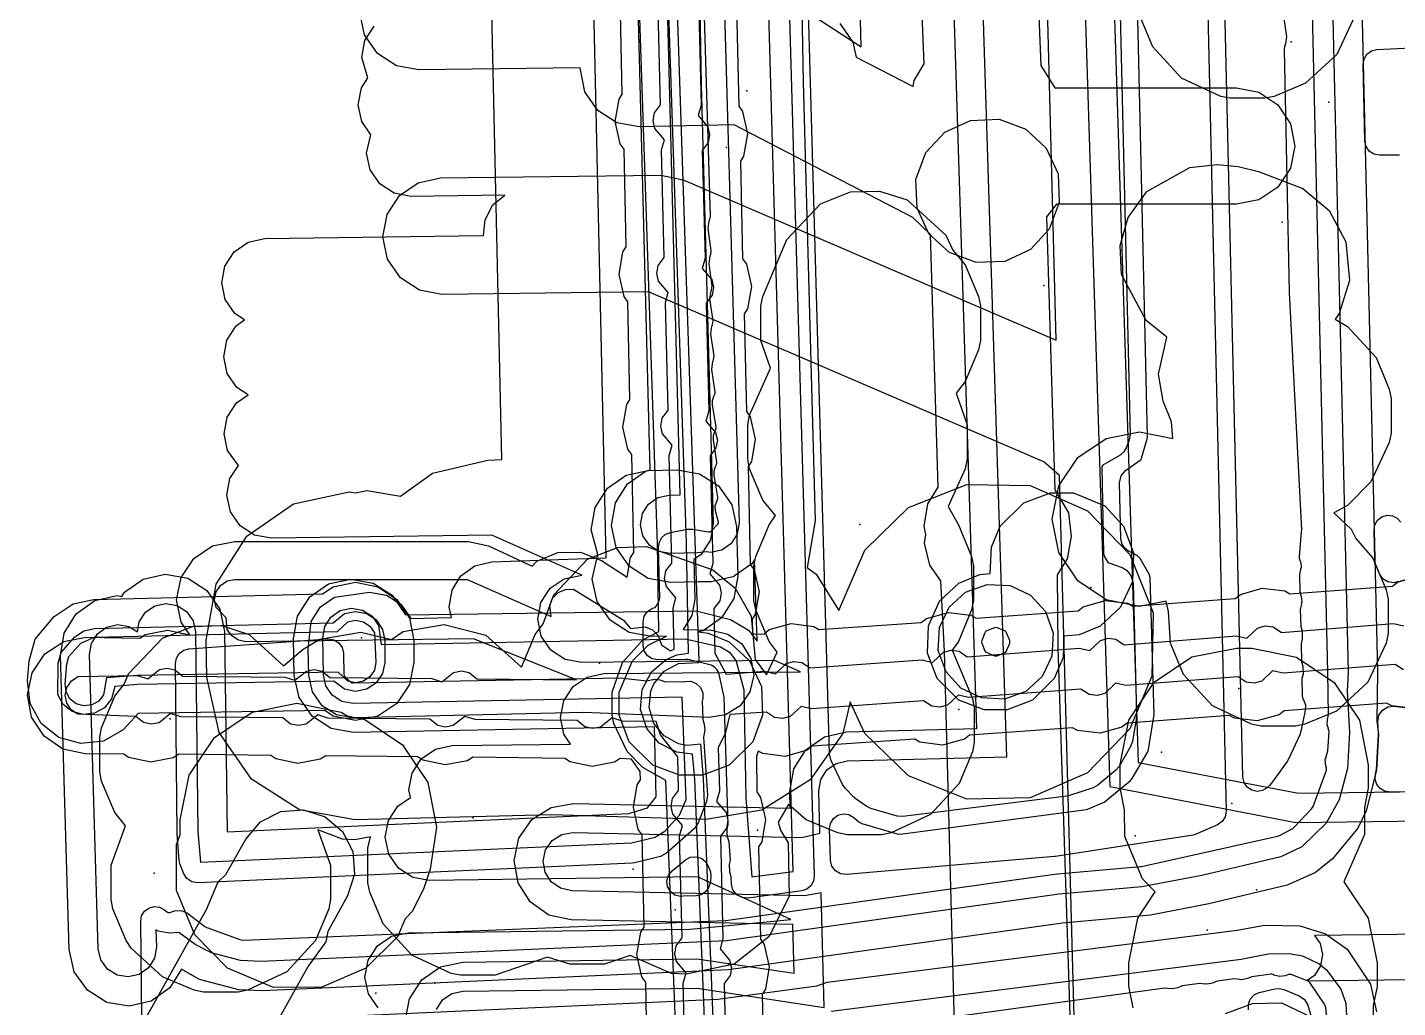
# Model space of a CAD drawing. Header units: metres. Extents: x 17722 to 17999, y 13535 to 15917.
# Drawn here: x 17757.93 to 17804.98, y 14642.49 to 14676.14 of the extents above; entities that cross this region are included whole.
import ezdxf

# ---------------------------------------------------------------- set-up
doc = ezdxf.new("R2010")
doc.units = ezdxf.units.M
for name, color, linetype in [('AI_GREENING_ALLOWED_ZONE', 4, 'Continuous'), ('AI_GREENING_EXCLUSIONS', 1, 'Continuous'), ('AI_GREENING_LAWN', 82, 'Continuous'), ('AI_GREENING_REJECTED', 6, 'Continuous')]:
    doc.layers.add(name, color=color, linetype=linetype)

msp = doc.modelspace()

# ---------------------------------------------------------------- linework, layer by layer
at = {"layer": 'AI_GREENING_ALLOWED_ZONE'}
for points in [[(17805.041, 14671.753), (17804.352, 14671.753), (17804.352, 14671.753), (17804.164, 14671.79), (17804.003, 14671.895), (17803.894, 14672.054), (17803.853, 14672.241), (17803.791, 14674.869), (17803.823, 14675.058), (17803.924, 14675.221), (17804.08, 14675.334), (17804.266, 14675.38), (17809.653, 14675.649)], [(17805.724, 14657.313), (17804.973, 14657.101), (17804.971, 14657.107), (17804.847, 14657.073), (17804.645, 14657.103), (17804.472, 14657.211), (17804.356, 14657.379), (17804.229, 14657.683), (17804.191, 14657.864), (17804.167, 14658.882), (17804.167, 14658.882), (17804.197, 14659.065), (17804.291, 14659.225), (17804.438, 14659.339), (17804.616, 14659.392), (17804.8, 14659.376), (17804.967, 14659.294), (17805.092, 14659.157)], [(17808.717, 14649.925), (17804.707, 14649.887), (17804.528, 14649.918), (17804.373, 14650.012), (17804.26, 14650.154), (17804.206, 14650.328), (17804.218, 14650.509), (17804.246, 14650.619), (17804.253, 14650.666), (17804.321, 14651.862), (17804.322, 14651.889), (17804.299, 14652.315), (17804.299, 14652.315), (17804.335, 14652.528), (17804.457, 14652.706), (17804.643, 14652.816), (17804.857, 14652.837), (17805.501, 14652.761)]]:
    msp.add_lwpolyline(points, dxfattribs=at)
at = {"layer": 'AI_GREENING_EXCLUSIONS'}
for points in [[(17771.976, 14642.423), (17772.188, 14642.751), (17772.51, 14642.972), (17772.891, 14643.053), (17780.932, 14643.159), (17785.283, 14642.497), (17785.19, 14646.435), (17784.61, 14646.331), (17776.62, 14646.499), (17776.239, 14646.584), (17775.919, 14646.807), (17775.709, 14647.136), (17775.641, 14647.52), (17775.726, 14647.901), (17775.949, 14648.221), (17776.278, 14648.431), (17776.662, 14648.499), (17784.526, 14648.333), (17785.142, 14648.479), (17785.108, 14649.937), (17785.175, 14650.32), (17785.384, 14650.651), (17785.703, 14650.875), (17786.083, 14650.96), (17791.56, 14651.095), (17788.783, 14738.845)], [(17770.905, 14642.026), (17771.047, 14642.794), (17771.472, 14643.448), (17772.115, 14643.89), (17772.878, 14644.053), (17780.919, 14644.159), (17784.255, 14643.669), (17784.216, 14645.339), (17776.599, 14645.5), (17775.837, 14645.668), (17775.197, 14646.115), (17774.778, 14646.773), (17774.642, 14647.541), (17774.81, 14648.303), (17775.257, 14648.943), (17775.915, 14649.363), (17776.683, 14649.499), (17784.122, 14649.342), (17784.108, 14649.913), (17784.242, 14650.682), (17784.66, 14651.341), (17785.299, 14651.79), (17786.058, 14651.96), (17790.529, 14652.07), (17787.792, 14738.546)], [(17802.511, 14729.307), (17804.281, 14654.032), (17804.26, 14652.318), (17804.322, 14651.875), (17804.251, 14650.642), (17803.898, 14649.242), (17803.611, 14648.648), (17802.744, 14647.594), (17802.156, 14647.125), (17801.184, 14646.693), (17798.494, 14646.049), (17796.489, 14645.663), (17793.472, 14645.392), (17782.001, 14643.785), (17766.002, 14643.07), (17765.197, 14643.104), (17763.847, 14643.458), (17763.225, 14643.813), (17762.821, 14643.168), (17762.186, 14642.715), (17761.425, 14642.54), (17760.655, 14642.669), (17759.994, 14643.083), (17759.541, 14643.719), (17759.366, 14644.479), (17759.064, 14654.578), (17759.193, 14655.348), (17759.607, 14656.01), (17760.243, 14656.462), (17761.003, 14656.637), (17761.172, 14656.609), (17761.265, 14656.755), (17761.265, 14656.755), (17761.906, 14657.2), (17762.668, 14657.367), (17763.436, 14657.229), (17764.093, 14656.807), (17764.539, 14656.167), (17764.705, 14655.404), (17764.791, 14648.521), (17778.581, 14649.148), (17779.22, 14649.351), (17779.524, 14649.723), (17779.46, 14652.128), (17769.133, 14651.934), (17768.365, 14652.072), (17767.708, 14652.493), (17767.262, 14653.134), (17767.096, 14653.896), (17767.072, 14655.166), (17767.209, 14655.934), (17767.631, 14656.591), (17768.271, 14657.037), (17769.033, 14657.203), (17769.802, 14657.066), (17770.458, 14656.644), (17770.912, 14655.969), (17780.889, 14656.117), (17782.078, 14655.815), (17782.696, 14655.443), (17782.983, 14655.066), (17782.899, 14657.862), (17782.895, 14657.859), (17782.808, 14657.723), (17782.213, 14657.309), (17782.181, 14657.283), (17782.173, 14657.281), (17782.167, 14657.277), (17781.793, 14657.195), (17781.42, 14657.111), (17781.412, 14657.112), (17781.405, 14657.11), (17780.962, 14657.102), (17780.019, 14657.084), (17779.251, 14657.222), (17778.594, 14657.643), (17778.149, 14658.284), (17777.982, 14659.046), (17778.12, 14659.814), (17778.541, 14660.471), (17779.181, 14660.917), (17779.319, 14660.947), (17778.713, 14684.364)], [(17801.519, 14729.184), (17803.281, 14654.009), (17803.239, 14653.353), (17803.324, 14651.933), (17803.253, 14650.7), (17802.973, 14649.62), (17802.524, 14648.824), (17801.691, 14648.01), (17800.966, 14647.669), (17798.255, 14647.02), (17796.2, 14646.632), (17793.362, 14646.386), (17781.939, 14644.783), (17765.957, 14644.069), (17765.252, 14644.103), (17764.252, 14644.37), (17763.687, 14644.658), (17763.129, 14645.073), (17762.803, 14645.04), (17762.423, 14645.111), (17762.347, 14645.161), (17762.365, 14644.569), (17762.3, 14644.184), (17762.093, 14643.854), (17761.775, 14643.627), (17761.395, 14643.54), (17761.01, 14643.604), (17760.68, 14643.811), (17760.453, 14644.129), (17760.366, 14644.509), (17760.064, 14654.608), (17760.128, 14654.993), (17760.335, 14655.324), (17760.653, 14655.55), (17761.033, 14655.638), (17761.418, 14655.573), (17761.713, 14655.389), (17761.775, 14655.732), (17761.985, 14656.061), (17761.985, 14656.061), (17762.306, 14656.283), (17762.687, 14656.367), (17763.071, 14656.298), (17763.399, 14656.087), (17763.622, 14655.767), (17763.705, 14655.386), (17763.783, 14648.539), (17763.878, 14647.478), (17778.676, 14648.151), (17779.487, 14648.346), (17779.814, 14648.541), (17780.327, 14649.094), (17780.552, 14649.632), (17780.417, 14653.147), (17769.114, 14652.934), (17768.73, 14653.003), (17768.402, 14653.214), (17768.179, 14653.534), (17768.095, 14653.915), (17768.071, 14655.185), (17768.14, 14655.569), (17768.351, 14655.897), (17768.671, 14656.12), (17769.052, 14656.203), (17769.436, 14656.135), (17769.765, 14655.924), (17769.988, 14655.604), (17770.076, 14654.953), (17780.514, 14655.149), (17781.725, 14654.88), (17782.034, 14654.693), (17782.27, 14654.383), (17782.525, 14653.401), (17782.597, 14649.694), (17782.805, 14646.974), (17784.22, 14647.166), (17783.197, 14683.493)], [(17780.706, 14694.448), (17781.071, 14674.174), (17781.481, 14659.12), (17781.381, 14658.544), (17781.068, 14658.049), (17780.811, 14657.869), (17780.844, 14656.516), (17780.749, 14655.954), (17780.451, 14655.472), (17781.416, 14655.443), (17781.986, 14655.312), (17782.463, 14654.973), (17782.774, 14654.477), (17782.871, 14653.9), (17782.74, 14653.33), (17782.401, 14652.853), (17781.905, 14652.542), (17781.328, 14652.445), (17777.02, 14652.621), (17769.124, 14652.434), (17768.548, 14652.538), (17768.055, 14652.854), (17767.721, 14653.334), (17767.596, 14653.906), (17767.578, 14654.809), (17767.675, 14655.751), (17767.991, 14656.244), (17768.471, 14656.578), (17769.681, 14656.749), (17770.258, 14656.651), (17770.258, 14656.651), (17770.754, 14656.34), (17771.096, 14655.848), (17772.499, 14655.888), (17772.416, 14656.238), (17772.511, 14656.816), (17772.819, 14657.314), (17773.294, 14657.656), (17773.863, 14657.79), (17777.809, 14657.927), (17776.391, 14720.806)], [(17784.205, 14694.518), (17784.57, 14674.258), (17784.98, 14659.205), (17784.7, 14657.595), (17785.01, 14657.374), (17785.794, 14656.123), (17786.679, 14658.2), (17788.188, 14659.657), (17790.189, 14660.452), (17792.362, 14660.413), (17794.327, 14659.55), (17795.784, 14658.041), (17796.579, 14656.04), (17796.54, 14653.867), (17795.784, 14652.061), (17794.327, 14650.552), (17792.362, 14649.689), (17790.189, 14649.65), (17788.188, 14650.445), (17786.679, 14651.902), (17786.184, 14652.988), (17785.933, 14651.896), (17784.802, 14650.306), (17783.149, 14649.27), (17781.225, 14648.946), (17775.925, 14649.112), (17769.19, 14648.935), (17767.27, 14649.279), (17765.627, 14650.332), (17764.513, 14651.934), (17764.096, 14653.839), (17764.072, 14655.109), (17764.417, 14657.029), (17765.47, 14658.672), (17767.071, 14659.786), (17768.977, 14660.203), (17768.977, 14660.203), (17769.206, 14660.162), (17769.582, 14660.248), (17770.745, 14660.051), (17771.842, 14660.841), (17773.741, 14661.288), (17774.226, 14661.305), (17772.974, 14717.207)], [(17810.624, 14695.228), (17803.505, 14695.134), (17803.533, 14692.75), (17803.461, 14692.367), (17803.248, 14692.04), (17802.927, 14691.819), (17802.545, 14691.738), (17802.161, 14691.81), (17801.834, 14692.023), (17801.614, 14692.345), (17801.533, 14692.726), (17801.494, 14696.007), (17793.245, 14708.366), (17795.094, 14650.075), (17801.487, 14648.847), (17809.376, 14648.951)], [(17810.637, 14694.228), (17804.516, 14694.147), (17804.533, 14692.762), (17804.39, 14691.995), (17803.964, 14691.341), (17803.32, 14690.9), (17802.557, 14690.738), (17801.79, 14690.882), (17801.136, 14691.307), (17800.694, 14691.951), (17800.533, 14692.715), (17800.498, 14695.698), (17794.355, 14704.901), (17796.068, 14650.906), (17801.576, 14649.848), (17809.363, 14649.951)], [(17780.988, 14621.919), (17779.85, 14650.291), (17779.067, 14650.737), (17778.526, 14651.278), (17778.063, 14652.238), (17778.005, 14652.53), (17778.005, 14653.322), (17778.366, 14654.336), (17779.067, 14655.115), (17779.612, 14655.404), (17779.565, 14658.415), (17778.207, 14698.951)], [(17781.987, 14621.959), (17780.849, 14650.331), (17780.765, 14651.196), (17780.225, 14651.255), (17779.626, 14651.567), (17779.195, 14652.075), (17778.985, 14652.728), (17779.044, 14653.416), (17779.356, 14654.015), (17779.864, 14654.446), (17780.225, 14654.597), (17780.636, 14654.656), (17780.565, 14658.447), (17779.207, 14698.986)], [(17782.287, 14621.971), (17781.149, 14650.343), (17781.051, 14651.53), (17780.576, 14651.49), (17780.285, 14651.549), (17779.793, 14651.815), (17779.444, 14652.243), (17779.279, 14652.787), (17779.338, 14653.356), (17779.444, 14653.609), (17779.793, 14654.037), (17780.285, 14654.303), (17780.983, 14654.336), (17780.994, 14654.402), (17779.507, 14698.997)], [(17785.828, 14676.279), (17786.274, 14675.639), (17786.386, 14675.127), (17788.342, 14674.111), (17788.374, 14674.317), (17788.721, 14674.89), (17787.879, 14695.656)], [(17791.993, 14692.919), (17792.726, 14674.839), (17793.203, 14674.071), (17799.45, 14674.071), (17800.215, 14673.919), (17800.864, 14673.485), (17801.297, 14672.837), (17801.45, 14672.071), (17801.297, 14671.306), (17800.864, 14670.657), (17800.215, 14670.223), (17799.45, 14670.071), (17793.263, 14670.071), (17792.926, 14669.642), (17793.203, 14660.261), (17793.674, 14659.482), (17793.766, 14658.669), (17793.637, 14657.902), (17793.289, 14657.345), (17793.314, 14654.844), (17793.912, 14636.271)], [(17781.83, 14677.851), (17782.367, 14659.136), (17782.366, 14659.133), (17782.367, 14659.129), (17782.333, 14658.941), (17782.301, 14658.752), (17782.299, 14658.749), (17782.298, 14658.745), (17782.195, 14658.584), (17782.093, 14658.422), (17782.089, 14658.42), (17782.087, 14658.416), (17781.93, 14658.307), (17781.774, 14658.197), (17781.77, 14658.196), (17781.767, 14658.194), (17781.754, 14658.192), (17781.393, 14658.11), (17781.246, 14658.136), (17780.943, 14658.102), (17780, 14658.084), (17779.616, 14658.153), (17779.288, 14658.363), (17779.065, 14658.684), (17778.982, 14659.065), (17779.051, 14659.449), (17779.261, 14659.777), (17779.581, 14660), (17779.963, 14660.084), (17780.341, 14660.091), (17779.713, 14684.388)], [(17793.966, 14638.775), (17793.373, 14660.753), (17792.835, 14661.229), (17779.255, 14667.068), (17772.164, 14666.975), (17771.396, 14667.117), (17770.742, 14667.542), (17770.3, 14668.185), (17770.137, 14668.948), (17770.28, 14669.715), (17770.705, 14670.37), (17771.348, 14670.812), (17772.111, 14670.974), (17779.681, 14671.074), (17780.444, 14670.911), (17793.251, 14665.404), (17792.782, 14683.426)], [(17779.654, 14679.97), (17786.559, 14675.471), (17786.522, 14676.863)], [(17779.227, 14640.189), (17779.162, 14643.362), (17779.032, 14643.546), (17778.861, 14644.307), (17778.995, 14645.076), (17779.103, 14645.248), (17779.038, 14648.421), (17778.908, 14648.605), (17778.738, 14649.366), (17778.871, 14650.135), (17778.98, 14650.306), (17778.973, 14650.592), (17778.674, 14651.024), (17778.28, 14651.04), (17778.091, 14650.917), (17777.324, 14650.772), (17776.561, 14650.932), (17776.393, 14651.046), (17773.229, 14651.089), (17773.04, 14650.966), (17772.273, 14650.821), (17771.51, 14650.98), (17771.342, 14651.095), (17768.178, 14651.138), (17767.989, 14651.014), (17767.222, 14650.87), (17766.459, 14651.029), (17766.291, 14651.144), (17763.127, 14651.187), (17762.938, 14651.063), (17762.171, 14650.918), (17761.408, 14651.078), (17761.24, 14651.192), (17759.913, 14651.205), (17759.15, 14651.365), (17758.505, 14651.805), (17758.078, 14652.458), (17757.933, 14653.224), (17758.092, 14653.988), (17758.532, 14654.633), (17759.185, 14655.06), (17759.952, 14655.205), (17761.79, 14655.175), (17761.978, 14655.298), (17762.745, 14655.443), (17763.505, 14655.284), (17763.21, 14655.727), (17763.057, 14656.492), (17763.21, 14657.258), (17763.643, 14657.906), (17764.292, 14658.34), (17765.057, 14658.492), (17773.081, 14658.491), (17773.766, 14658.34), (17775.263, 14657.65), (17775.423, 14657.813), (17776.141, 14658.119), (17776.921, 14658.128), (17777.645, 14657.837), (17778.525, 14657.263), (17778.644, 14657.947), (17778.752, 14658.118), (17778.68, 14661.476), (17778.55, 14661.66), (17778.379, 14662.422), (17778.512, 14663.191), (17778.62, 14663.362), (17778.548, 14666.72), (17778.418, 14666.904), (17778.247, 14667.665), (17778.38, 14668.434), (17778.488, 14668.606), (17778.416, 14671.963), (17778.286, 14672.148), (17778.115, 14672.909), (17778.247, 14673.678), (17778.356, 14673.849), (17778.284, 14677.207)], [(17780.536, 14639.822), (17780.451, 14643.331), (17780.551, 14643.685), (17780.221, 14644.073), (17780.161, 14644.339), (17780.208, 14644.608), (17780.413, 14644.88), (17780.327, 14648.39), (17780.427, 14648.743), (17780.097, 14649.131), (17780.037, 14649.398), (17780.084, 14649.667), (17780.289, 14649.939), (17780.261, 14651.098), (17779.664, 14651.856), (17779.517, 14652.316), (17778.354, 14652.327), (17778.004, 14652.439), (17777.605, 14652.123), (17777.337, 14652.072), (17777.07, 14652.128), (17776.804, 14652.342), (17773.303, 14652.376), (17772.953, 14652.488), (17772.554, 14652.171), (17772.286, 14652.121), (17772.019, 14652.177), (17771.753, 14652.391), (17768.252, 14652.425), (17767.902, 14652.537), (17767.503, 14652.22), (17767.235, 14652.17), (17766.968, 14652.225), (17766.702, 14652.44), (17763.201, 14652.473), (17762.851, 14652.586), (17762.452, 14652.269), (17762.184, 14652.218), (17761.917, 14652.274), (17761.651, 14652.488), (17759.659, 14652.561), (17759.433, 14652.715), (17759.283, 14652.943), (17759.233, 14653.212), (17759.289, 14653.479), (17759.443, 14653.705), (17759.671, 14653.854), (17761.715, 14653.888), (17762.065, 14653.776), (17762.464, 14654.092), (17762.733, 14654.143), (17763, 14654.087), (17763.265, 14653.873), (17766.766, 14653.839), (17767.116, 14653.727), (17767.515, 14654.044), (17767.784, 14654.094), (17768.051, 14654.038), (17768.316, 14653.824), (17771.817, 14653.79), (17772.167, 14653.678), (17772.566, 14653.995), (17772.835, 14654.046), (17773.102, 14653.99), (17773.367, 14653.775), (17776.781, 14653.742), (17773.247, 14655.153), (17765.444, 14655.05), (17765.175, 14655.1), (17764.946, 14655.248), (17764.792, 14655.474), (17764.758, 14655.867), (17764.411, 14656.224), (17764.357, 14656.492), (17764.411, 14656.76), (17764.562, 14656.987), (17764.789, 14657.139), (17765.057, 14657.192), (17773.029, 14657.192), (17775.91, 14655.919), (17775.864, 14656.291), (17775.966, 14656.545), (17776.157, 14656.74), (17776.408, 14656.847), (17776.681, 14656.85), (17778.4, 14655.792), (17778.635, 14655.509), (17779.142, 14655.561), (17779.395, 14655.459), (17779.59, 14655.268), (17779.698, 14654.945), (17780.011, 14654.74), (17780.136, 14654.799), (17780.101, 14656.203), (17780.201, 14656.556), (17779.87, 14656.944), (17779.81, 14657.211), (17779.857, 14657.48), (17780.062, 14657.752), (17779.969, 14661.446), (17780.069, 14661.8), (17779.738, 14662.188), (17779.678, 14662.454), (17779.725, 14662.723), (17779.93, 14662.996), (17779.837, 14666.69), (17779.937, 14667.044), (17779.606, 14667.431), (17779.546, 14667.698), (17779.593, 14667.967), (17779.798, 14668.239), (17779.705, 14671.934), (17779.805, 14672.287), (17779.474, 14672.675), (17779.414, 14672.942), (17779.461, 14673.211), (17779.666, 14673.483), (17779.572, 14677.177)], [(17780.973, 14677.162), (17781.066, 14673.468), (17780.966, 14673.115), (17781.297, 14672.727), (17781.357, 14672.46), (17781.31, 14672.191), (17781.105, 14671.919), (17781.198, 14668.225), (17781.098, 14667.871), (17781.429, 14667.483), (17781.489, 14667.217), (17781.442, 14666.948), (17781.237, 14666.675), (17781.331, 14662.981), (17781.23, 14662.627), (17781.561, 14662.24), (17781.621, 14661.973), (17781.574, 14661.704), (17781.37, 14661.432), (17781.463, 14657.737), (17781.363, 14657.384), (17781.693, 14656.996), (17781.753, 14656.729), (17781.707, 14656.46), (17781.502, 14656.188), (17781.54, 14654.661), (17781.918, 14653.942), (17783.256, 14654.038), (17783.614, 14653.954), (17783.986, 14654.302), (17784.249, 14654.375), (17784.52, 14654.341), (17784.802, 14654.149), (17788.653, 14654.425), (17789.011, 14654.342), (17789.383, 14654.69), (17789.647, 14654.762), (17789.918, 14654.728), (17790.199, 14654.536), (17794.045, 14654.825), (17794.404, 14654.744), (17794.773, 14655.095), (17795.036, 14655.169), (17795.307, 14655.137), (17795.59, 14654.947), (17799.44, 14655.249), (17799.798, 14655.168), (17800.168, 14655.519), (17800.431, 14655.593), (17800.702, 14655.561), (17800.985, 14655.371), (17804.834, 14655.673), (17805.193, 14655.592)], [(17789.907, 14636.366), (17789.415, 14654.729), (17789.294, 14657.14), (17788.911, 14657.675), (17788.734, 14658.435), (17788.784, 14658.737), (17788.719, 14659.016), (17788.845, 14659.786), (17789.199, 14660.356), (17788.942, 14669.036), (17788.329, 14669.611), (17782.201, 14672.793), (17778.941, 14672.729), (17778.173, 14672.867), (17777.516, 14673.287), (17777.07, 14673.928), (17776.914, 14674.755), (17771.37, 14674.682), (17770.603, 14674.824), (17769.948, 14675.249), (17769.506, 14675.892), (17769.344, 14676.655)], [(17782.283, 14676.796), (17782.355, 14673.438), (17782.485, 14673.254), (17782.656, 14672.493), (17782.524, 14671.724), (17782.415, 14671.553), (17782.487, 14668.195), (17782.617, 14668.011), (17782.789, 14667.249), (17782.656, 14666.48), (17782.547, 14666.309), (17782.619, 14662.951), (17782.749, 14662.767), (17782.921, 14662.006), (17782.788, 14661.237), (17782.679, 14661.065), (17782.751, 14657.708), (17782.881, 14657.523), (17783.053, 14656.762), (17782.92, 14655.993), (17782.811, 14655.822), (17782.824, 14655.31), (17783.226, 14655.326), (17783.404, 14655.465), (17784.156, 14655.671), (17784.93, 14655.574), (17785.107, 14655.474), (17788.623, 14655.714), (17788.801, 14655.852), (17789.554, 14656.059), (17790.328, 14655.962), (17790.504, 14655.862), (17794.006, 14656.114), (17794.183, 14656.253), (17794.934, 14656.465), (17795.709, 14656.373), (17795.886, 14656.274), (17799.401, 14656.538), (17799.578, 14656.677), (17800.329, 14656.889), (17801.104, 14656.797), (17801.281, 14656.698), (17804.796, 14656.962), (17804.973, 14657.101), (17805.724, 14657.313)], [(17803.523, 14676.562), (17802.892, 14675.215), (17801.818, 14674.227), (17800.735, 14673.774), (17800.412, 14673.709), (17799.225, 14673.709), (17798.903, 14673.774), (17797.556, 14674.405), (17796.568, 14675.478), (17796.115, 14676.562)], [(17769.976, 14642.483), (17769.644, 14642.966), (17769.523, 14643.538), (17769.629, 14644.114), (17769.948, 14644.605), (17770.43, 14644.936), (17771.003, 14645.058), (17780.688, 14645.186), (17784.142, 14645.516), (17780.944, 14646.976), (17771.74, 14646.855), (17771.165, 14646.961), (17770.674, 14647.28), (17770.342, 14647.762), (17770.221, 14648.335), (17770.327, 14648.91), (17770.646, 14649.401), (17771.086, 14649.704), (17771.031, 14649.965), (17771.138, 14650.54), (17771.456, 14651.031), (17771.939, 14651.363), (17772.511, 14651.484), (17776.581, 14651.538), (17776.354, 14651.872), (17776.235, 14652.445), (17776.345, 14653.02), (17776.666, 14653.509), (17777.15, 14653.839), (17777.723, 14653.957), (17784.473, 14654.014), (17783.588, 14654.405), (17776.971, 14654.336), (17776.395, 14654.444), (17775.905, 14654.764), (17775.575, 14655.247), (17775.455, 14655.82), (17775.563, 14656.395), (17775.883, 14656.885), (17776.366, 14657.215), (17776.969, 14657.336), (17773.88, 14658.704), (17766.301, 14658.603), (17765.725, 14658.71), (17765.234, 14659.029), (17764.903, 14659.511), (17764.781, 14660.083), (17764.888, 14660.659), (17765.176, 14661.104), (17764.805, 14661.612), (17764.683, 14662.184), (17764.79, 14662.76), (17765.108, 14663.251), (17765.513, 14663.529), (17765.126, 14663.78), (17764.795, 14664.262), (17764.673, 14664.835), (17764.779, 14665.41), (17765.098, 14665.901), (17765.392, 14666.103), (17765.057, 14666.321), (17764.725, 14666.803), (17764.603, 14667.376), (17764.71, 14667.951), (17765.029, 14668.442), (17765.511, 14668.774), (17766.083, 14668.895), (17773.597, 14668.995), (17773.646, 14669.532), (17773.918, 14670.05), (17774.32, 14670.385), (17771.1, 14670.343), (17770.524, 14670.449), (17770.033, 14670.768), (17769.702, 14671.25), (17769.58, 14671.823), (17769.726, 14672.459), (17769.413, 14672.915), (17769.291, 14673.487), (17769.398, 14674.063), (17769.625, 14674.412), (17769.413, 14675.115), (17769.52, 14675.69), (17769.839, 14676.181)], [(17795.898, 14642.477), (17795.749, 14643.227), (17795.749, 14644.029), (17796.053, 14645.56), (17796.654, 14646.458), (17796.217, 14646.915), (17796.217, 14646.915), (17795.613, 14648.36), (17795.597, 14649.28), (17795.448, 14650.03), (17795.448, 14650.832), (17795.752, 14652.363), (17796.62, 14653.66), (17797.917, 14654.528), (17799.448, 14654.832), (17799.97, 14654.827), (17801.501, 14654.523), (17802.798, 14653.655), (17803.666, 14652.358), (17803.97, 14650.827), (17803.97, 14650.021), (17803.839, 14649.362), (17803.839, 14648.437), (17803.13, 14646.806), (17803.967, 14645.555), (17804.271, 14644.024), (17804.271, 14643.218), (17804.14, 14642.559), (17804.14, 14641.634)], [(17805.177, 14654.083), (17804.894, 14654.274), (17801.045, 14653.971), (17800.686, 14654.052), (17800.317, 14653.701), (17800.054, 14653.627), (17799.782, 14653.659), (17799.5, 14653.85), (17795.65, 14653.547), (17795.292, 14653.628), (17794.922, 14653.277), (17794.659, 14653.203), (17794.388, 14653.235), (17794.105, 14653.426), (17790.25, 14653.136), (17789.892, 14653.22), (17789.52, 14652.872), (17789.256, 14652.799), (17788.985, 14652.833), (17788.704, 14653.025), (17784.852, 14652.749), (17784.494, 14652.832), (17784.122, 14652.484), (17783.859, 14652.412), (17783.588, 14652.446), (17783.306, 14652.638), (17782.046, 14652.547), (17781.884, 14651.889), (17781.653, 14651.417), (17781.69, 14649.923), (17781.59, 14649.57), (17781.92, 14649.182), (17781.98, 14648.915), (17781.933, 14648.646), (17781.728, 14648.374), (17781.813, 14644.865), (17781.713, 14644.511), (17782.043, 14644.123), (17782.103, 14643.856), (17782.056, 14643.587), (17781.851, 14643.315), (17781.937, 14639.806)], [(17805.55, 14652.755), (17804.775, 14652.847), (17804.598, 14652.946), (17801.084, 14652.682), (17800.907, 14652.543), (17800.156, 14652.331), (17799.381, 14652.423), (17799.204, 14652.522), (17795.689, 14652.259), (17795.512, 14652.119), (17794.761, 14651.907), (17793.986, 14651.999), (17793.809, 14652.098), (17790.28, 14651.848), (17790.102, 14651.709), (17789.349, 14651.503), (17788.575, 14651.6), (17788.399, 14651.7), (17784.882, 14651.46), (17784.705, 14651.322), (17783.952, 14651.115), (17783.178, 14651.212), (17783.026, 14651.298), (17782.961, 14651.116), (17782.979, 14649.893), (17783.108, 14649.708), (17783.279, 14648.947), (17783.146, 14648.178), (17783.037, 14648.007), (17783.102, 14644.834), (17783.232, 14644.65), (17783.403, 14643.888), (17783.269, 14643.119), (17783.161, 14642.948), (17783.226, 14639.775)], [(17759.815, 14638.214), (17764.083, 14645.86), (17764.48, 14646.81), (17764.75, 14647.054), (17765.431, 14648.273), (17765.431, 14648.273), (17765.937, 14648.867), (17766.632, 14649.222), (17767.409, 14649.284), (17768.152, 14649.044), (17768.746, 14648.538), (17769.101, 14647.843), (17769.163, 14647.066), (17768.923, 14646.323), (17768.244, 14645.106), (17768.179, 14644.749), (17767.577, 14643.911), (17763.308, 14636.265)], [(17759.815, 14638.214), (17764.083, 14645.86), (17764.48, 14646.81), (17764.75, 14647.054), (17765.431, 14648.273), (17765.431, 14648.273), (17765.937, 14648.867), (17766.632, 14649.222), (17767.409, 14649.284), (17768.152, 14649.044), (17768.746, 14648.538), (17769.101, 14647.843), (17769.163, 14647.066), (17768.923, 14646.323), (17768.244, 14645.106), (17768.179, 14644.749), (17767.577, 14643.911), (17763.308, 14636.265)], [(17765.598, 14642.051), (17781.639, 14642.78), (17785.035, 14643.24), (17785.394, 14643.361), (17799.471, 14645.148), (17800.407, 14645.321), (17801.624, 14645.302), (17802.506, 14645.018), (17803.245, 14644.497), (17804.041, 14643.293), (17804.252, 14642.348)], [(17809.669, 14645.059), (17802.122, 14644.96), (17802.314, 14644.687), (17802.399, 14644.307), (17802.333, 14643.922), (17802.124, 14643.593), (17801.859, 14643.406), (17809.832, 14643.511)], [(17785.524, 14642.37), (17799.6, 14644.157), (17800.538, 14644.33), (17801.251, 14644.343), (17801.716, 14644.261), (17802.289, 14643.989), (17802.538, 14643.788), (17803.025, 14643.117), (17803.203, 14642.637), (17803.371, 14639.434)], [(17799.065, 14642.288), (17799.999, 14642.63), (17800.994, 14642.648), (17802.764, 14641.811)]]:
    msp.add_lwpolyline(points, dxfattribs=at)
for points in [[(17792.911, 14672.002), (17793.32, 14671.12), (17793.359, 14670.134), (17793.018, 14669.217), (17792.371, 14668.518), (17791.489, 14668.109), (17790.503, 14668.07), (17789.586, 14668.411), (17788.887, 14669.058), (17788.478, 14669.94), (17788.439, 14670.926), (17788.78, 14671.843), (17789.427, 14672.542), (17790.309, 14672.951), (17791.295, 14672.99), (17792.212, 14672.649), (17792.911, 14672.002)], [(17793.344, 14660.408), (17793.994, 14661.381), (17794.967, 14662.031), (17796.115, 14662.26), (17797.255, 14662.033), (17797.219, 14662.598), (17796.929, 14663.312), (17796.769, 14664.237), (17797.052, 14665.509), (17796.343, 14666.077), (17795.501, 14667.662), (17795.447, 14668.655), (17795.72, 14669.612), (17796.371, 14670.508), (17797.843, 14671.328), (17798.775, 14671.438), (17799.508, 14671.37), (17800.203, 14671.193), (17801.727, 14670.615), (17802.624, 14669.858), (17803.204, 14668.778), (17803.326, 14667.449), (17802.969, 14666.316), (17802.827, 14666.122), (17803.251, 14665.877), (17804.239, 14664.804), (17804.692, 14663.72), (17804.758, 14663.398), (17804.758, 14662.21), (17804.692, 14661.888), (17804.062, 14660.541), (17803.251, 14659.731), (17802.791, 14659.471), (17803.383, 14658.91), (17803.539, 14658.598), (17804.129, 14657.922), (17804.583, 14656.838), (17804.648, 14656.516), (17804.648, 14655.328), (17804.583, 14655.006), (17803.952, 14653.659), (17802.878, 14652.671), (17801.795, 14652.218), (17801.472, 14652.153), (17800.285, 14652.153), (17799.962, 14652.218), (17798.616, 14652.849), (17797.628, 14653.923), (17797.175, 14655.006), (17797.11, 14656.091), (17797.031, 14656.442), (17796.115, 14656.26), (17794.967, 14656.488), (17793.994, 14657.139), (17793.344, 14658.112), (17793.115, 14659.26), (17793.344, 14660.408)], [(17760.48, 14652.098), (17760.933, 14653.182), (17761.256, 14653.591), (17761.408, 14653.947), (17762.568, 14655.169), (17763.598, 14655.576), (17764.592, 14655.603), (17765.541, 14655.303), (17766.723, 14654.228), (17767.399, 14654.801), (17767.969, 14655.139), (17769.384, 14655.379), (17770.431, 14655.125), (17770.829, 14655.4), (17772.244, 14655.64), (17773.673, 14655.278), (17774.898, 14654.172), (17775.361, 14655.304), (17775.637, 14655.665), (17776.003, 14656.661), (17777.163, 14657.883), (17778.193, 14658.29), (17779.187, 14658.317), (17781.465, 14657.525), (17782.229, 14656.889), (17782.787, 14655.932), (17782.925, 14654.446), (17783.31, 14653.914), (17783.679, 14654.696), (17783.397, 14655.064), (17782.943, 14656.147), (17782.878, 14656.469), (17782.878, 14657.657), (17782.943, 14657.979), (17783.397, 14659.063), (17783.621, 14659.382), (17783.181, 14659.908), (17782.727, 14660.991), (17782.662, 14661.314), (17782.662, 14662.501), (17782.727, 14662.824), (17783.441, 14664.443), (17783.114, 14665.392), (17783.114, 14666.58), (17783.179, 14666.902), (17784.008, 14668.864), (17785.168, 14670.086), (17786.198, 14670.493), (17787.192, 14670.52), (17788.141, 14670.22), (17789.466, 14669.009), (17789.705, 14668.5), (17790.134, 14667.986), (17790.587, 14666.902), (17790.652, 14666.58), (17790.652, 14665.392), (17790.587, 14665.07), (17790.134, 14663.987), (17789.817, 14663.584), (17790.2, 14662.501), (17790.2, 14661.314), (17790.135, 14660.991), (17789.54, 14659.697), (17789.898, 14659.063), (17790.351, 14657.979), (17790.416, 14657.657), (17790.416, 14656.469), (17790.351, 14656.147), (17789.898, 14655.064), (17789.679, 14654.759), (17790.379, 14653.104), (17790.444, 14652.781), (17790.444, 14651.594), (17790.379, 14651.271), (17789.926, 14650.188), (17788.938, 14649.114), (17787.591, 14648.484), (17787.268, 14648.418), (17786.081, 14648.418), (17785.759, 14648.484), (17784.675, 14648.937), (17784.068, 14649.458), (17783.71, 14648.855), (17783.785, 14648.578), (17784.048, 14648.151), (17784.084, 14646.299), (17783.387, 14644.914), (17782.197, 14643.979), (17780.545, 14643.634), (17780.052, 14643.664), (17778.625, 14644.275), (17777.742, 14643.975), (17776.555, 14643.975), (17775.79, 14644.226), (17773.987, 14643.597), (17772.799, 14643.597), (17772.477, 14643.662), (17771.13, 14644.293), (17770.142, 14645.367), (17769.689, 14646.45), (17769.624, 14646.773), (17769.624, 14647.96), (17769.716, 14648.347), (17769.17, 14648.253), (17768.746, 14648.272), (17767.905, 14648.596), (17768.342, 14647.385), (17768.342, 14646.197), (17768.277, 14645.875), (17767.823, 14644.792), (17766.835, 14643.718), (17765.489, 14643.087), (17765.166, 14643.022), (17763.979, 14643.022), (17763.656, 14643.087), (17762.573, 14643.54), (17761.499, 14644.528), (17761.322, 14644.792), (17760.869, 14645.875), (17760.803, 14646.197), (17760.803, 14647.385), (17761.297, 14648.732), (17760.933, 14649.183), (17760.48, 14650.266), (17760.414, 14650.589), (17760.414, 14651.776), (17760.48, 14652.098)], [(17778.596, 14655.373), (17777.939, 14655.794), (17777.493, 14656.434), (17777.327, 14657.197), (17777.515, 14658.044), (17777.285, 14658.896), (17777.423, 14659.664), (17777.844, 14660.321), (17778.485, 14660.767), (17779.247, 14660.934), (17780.247, 14660.953), (17781.005, 14660.819), (17781.664, 14660.401), (17782.118, 14659.753), (17782.284, 14659.002), (17782.325, 14657.302), (17782.192, 14656.533), (17781.767, 14655.866), (17781.136, 14655.425), (17780.97, 14655.386), (17781.305, 14655.347), (17782.028, 14655.045), (17782.727, 14654.398), (17783.136, 14653.516), (17783.175, 14652.53), (17782.834, 14651.613), (17782.028, 14650.807), (17781.111, 14650.466), (17780.319, 14650.466), (17779.402, 14650.807), (17778.596, 14651.613), (17778.255, 14652.53), (17778.255, 14653.322), (17778.703, 14654.398), (17779.243, 14654.938), (17779.88, 14655.245), (17779.364, 14655.235), (17778.596, 14655.373)], [(17791.333, 14659.019), (17792.139, 14659.825), (17793.056, 14660.166), (17793.848, 14660.166), (17794.924, 14659.718), (17795.571, 14659.019), (17795.912, 14658.102), (17795.873, 14657.116), (17795.464, 14656.234), (17794.765, 14655.587), (17794.042, 14655.285), (17793.518, 14655.246), (17793.489, 14654.507), (17793.186, 14653.785), (17792.444, 14653.043), (17791.574, 14652.711), (17790.782, 14652.711), (17789.912, 14653.043), (17789.17, 14653.785), (17788.838, 14654.655), (17788.867, 14655.595), (17789.251, 14656.438), (17789.912, 14657.059), (17790.634, 14657.362), (17790.992, 14657.391), (17791.031, 14658.296), (17791.333, 14659.019)], [(17770.613, 14656.506), (17771.047, 14655.857), (17771.199, 14655.092), (17771.199, 14654.342), (17771.047, 14653.577), (17770.613, 14652.928), (17769.964, 14652.494), (17769.199, 14652.342), (17768.434, 14652.494), (17768.139, 14652.691), (17761.734, 14652.587), (17761.223, 14652.021), (17760.541, 14651.641), (17759.766, 14651.551), (17759.015, 14651.765), (17758.404, 14652.249), (17758.024, 14652.931), (17757.934, 14653.706), (17757.99, 14654.391), (17758.203, 14655.141), (17758.85, 14655.922), (17759.5, 14656.354), (17760.211, 14656.502), (17768.06, 14656.69), (17768.434, 14656.94), (17769.199, 14657.092), (17769.964, 14656.94), (17770.613, 14656.506)], [(17792.37, 14656.648), (17792.882, 14656.084), (17793.148, 14655.348), (17793.109, 14654.56), (17792.775, 14653.859), (17792.211, 14653.347), (17791.475, 14653.081), (17790.687, 14653.12), (17789.986, 14653.454), (17789.474, 14654.018), (17789.208, 14654.754), (17789.247, 14655.542), (17789.581, 14656.243), (17790.145, 14656.755), (17790.881, 14657.021), (17791.669, 14656.982), (17792.37, 14656.648)], [(17769.906, 14655.799), (17770.123, 14655.475), (17770.199, 14655.092), (17770.199, 14654.342), (17770.123, 14653.959), (17769.906, 14653.635), (17769.582, 14653.418), (17769.199, 14653.342), (17768.816, 14653.418), (17768.449, 14653.699), (17761.71, 14653.587), (17760.929, 14653.519), (17760.817, 14653.089), (17760.575, 14652.783), (17760.234, 14652.593), (17759.847, 14652.548), (17759.471, 14652.655), (17759.166, 14652.897), (17758.976, 14653.238), (17758.986, 14654.31), (17759.093, 14654.685), (17759.554, 14655.213), (17759.867, 14655.423), (17760.235, 14655.503), (17768.425, 14655.699), (17768.816, 14656.016), (17769.199, 14656.092), (17769.582, 14656.016), (17769.906, 14655.799)], [(17769.846, 14655.36), (17769.899, 14654.342), (17769.846, 14654.074), (17769.694, 14653.847), (17769.467, 14653.695), (17769.199, 14653.642), (17768.931, 14653.695), (17768.6, 14654.002), (17761.703, 14653.887), (17760.652, 14653.812), (17760.55, 14653.226), (17760.381, 14653.011), (17760.142, 14652.879), (17759.871, 14652.847), (17759.608, 14652.922), (17759.394, 14653.091), (17759.261, 14653.33), (17759.23, 14653.601), (17759.285, 14654.286), (17759.36, 14654.548), (17759.766, 14655), (17760.242, 14655.203), (17768.581, 14655.402), (17768.931, 14655.739), (17769.199, 14655.792), (17769.467, 14655.739), (17769.694, 14655.587), (17769.846, 14655.36)], [(17764.352, 14651.767), (17765.649, 14652.635), (17767.18, 14652.939), (17768.711, 14652.635), (17768.91, 14652.501), (17769.513, 14652.382), (17770.81, 14651.514), (17771.678, 14650.217), (17771.982, 14648.686), (17771.761, 14647.245), (17771.549, 14646.59), (17771.156, 14645.8), (17770.907, 14645.533), (17770.635, 14644.92), (17769.555, 14643.84), (17768.046, 14643.193), (17766.385, 14643.177), (17764.799, 14643.84), (17763.676, 14644.984), (17763.056, 14646.506), (17763.056, 14648.09), (17763.18, 14648.426), (17763.18, 14648.939), (17763.484, 14650.47), (17764.352, 14651.767)]]:
    msp.add_lwpolyline(points, close=True, dxfattribs=at)
at = {"layer": 'AI_GREENING_LAWN'}
for points in [[(17761.9, 14638.662), (17761.822, 14645.451), (17761.855, 14645.635), (17761.953, 14645.795), (17762.103, 14645.906), (17762.284, 14645.955), (17762.47, 14645.935), (17762.635, 14645.847), (17762.72, 14645.779), (17762.77, 14645.756), (17762.825, 14645.759), (17762.825, 14645.759), (17762.98, 14645.806), (17763.213, 14645.82), (17763.427, 14645.726), (17764.029, 14645.27), (17764.095, 14645.235), (17765.261, 14644.816), (17765.355, 14644.801), (17781.884, 14645.481), (17781.908, 14645.483), (17793.272, 14647.08), (17793.298, 14647.083), (17796.153, 14647.332), (17796.185, 14647.337), (17800.855, 14648.372), (17800.919, 14648.396), (17801.378, 14648.643), (17801.442, 14648.692), (17802.021, 14649.312), (17802.072, 14649.395), (17802.531, 14650.642), (17802.538, 14650.682), (17802.532, 14650.721), (17802.511, 14650.786), (17802.492, 14651.011), (17802.53, 14651.108), (17802.521, 14651.111), (17802.585, 14651.3), (17802.623, 14651.965), (17802.62, 14652.001), (17802.592, 14652.069), (17802.599, 14652.071), (17802.555, 14652.193), (17802.564, 14652.385), (17802.602, 14652.539), (17802.581, 14653.99), (17800.947, 14724.469)], [(17801.044, 14676.595), (17801.16, 14675.832), (17801.133, 14675.581), (17801.094, 14675.477), (17801.078, 14675.385), (17801.25, 14667.048), (17801.251, 14667.041), (17801.672, 14658.889), (17801.671, 14658.819), (17801.596, 14657.962), (17801.598, 14657.925), (17801.625, 14657.856), (17801.621, 14657.855), (17801.657, 14657.757), (17801.66, 14657.594), (17801.644, 14657.541), (17801.646, 14657.54), (17801.606, 14657.362), (17801.621, 14656.762), (17801.669, 14656.604), (17801.689, 14656.415), (17801.668, 14656.341), (17801.674, 14656.34), (17801.634, 14656.161), (17801.649, 14655.561), (17801.696, 14655.408), (17801.703, 14655.14), (17801.663, 14654.984), (17801.678, 14654.36), (17801.724, 14654.207), (17801.731, 14653.938), (17801.691, 14653.783), (17801.704, 14653.183), (17801.736, 14653.067), (17801.752, 14653.038), (17801.811, 14652.869), (17801.807, 14652.689), (17801.654, 14651.963), (17801.618, 14651.853), (17801.227, 14651.018), (17801.182, 14650.941), (17800.649, 14650.19), (17800.579, 14650.11), (17800.502, 14650.04), (17800.34, 14649.941), (17800.153, 14649.909), (17799.968, 14649.949), (17799.811, 14650.055), (17799.705, 14650.212), (17799.664, 14650.397), (17798.359, 14706.233)], [(17797.781, 14706.033), (17799.092, 14649.232), (17799.058, 14649.04), (17798.953, 14648.875), (17798.793, 14648.763), (17798.08, 14648.45), (17797.956, 14648.414), (17793.235, 14647.681), (17793.202, 14647.677), (17786.052, 14647.058), (17785.852, 14647.081), (17785.677, 14647.183), (17785.556, 14647.345), (17785.51, 14647.541), (17785.477, 14648.626), (17785.508, 14648.815), (17785.608, 14648.979), (17785.763, 14649.093), (17785.949, 14649.14), (17786.139, 14649.114), (17786.305, 14649.018), (17786.491, 14648.856), (17786.584, 14648.805), (17787.793, 14648.451), (17787.895, 14648.444), (17794.298, 14649.292), (17794.366, 14649.31), (17794.903, 14649.546), (17794.962, 14649.583), (17795.808, 14650.285), (17795.864, 14650.352), (17796.396, 14651.272), (17796.426, 14651.356), (17796.61, 14652.481), (17796.614, 14652.528), (17796.478, 14657.253), (17796.447, 14657.367), (17796.141, 14657.908), (17796.042, 14658.004), (17795.739, 14658.162), (17795.6, 14658.271), (17795.507, 14658.421), (17795.472, 14658.594), (17795.427, 14660.508), (17795.48, 14660.744), (17795.637, 14660.927), (17796.138, 14661.284), (17796.167, 14661.313), (17796.184, 14661.349), (17796.38, 14662.022), (17796.39, 14662.097), (17795.858, 14684.863)], [(17795.26, 14684.775), (17795.789, 14662.157), (17795.756, 14661.969), (17795.659, 14661.711), (17795.574, 14661.566), (17795.446, 14661.457), (17794.859, 14661.11), (17794.828, 14661.083), (17794.821, 14661.043), (17794.884, 14658.085), (17794.915, 14657.969), (17795.002, 14657.815), (17795.029, 14657.782), (17795.066, 14657.761), (17795.516, 14657.598), (17795.669, 14657.51), (17795.782, 14657.374), (17795.828, 14657.291), (17795.893, 14657.058), (17796.013, 14652.558), (17796.007, 14652.466), (17795.871, 14651.621), (17795.81, 14651.448), (17795.411, 14650.763), (17795.295, 14650.628), (17794.681, 14650.126), (17794.521, 14650.038), (17793.71, 14649.772), (17793.616, 14649.751), (17787.991, 14649.05), (17787.789, 14649.066), (17786.893, 14649.328), (17786.751, 14649.395), (17786.391, 14649.641), (17786.311, 14649.709), (17786.01, 14650.024), (17785.922, 14650.153), (17785.519, 14650.992), (17785.469, 14651.195), (17784.32, 14692.066)], [(17783.893, 14683.652), (17784.95, 14647.01), (17784.922, 14646.83), (17784.831, 14646.672), (17784.69, 14646.557), (17784.517, 14646.5), (17782.675, 14646.25), (17782.468, 14646.266), (17782.285, 14646.364), (17782.158, 14646.528), (17782.108, 14646.73), (17782.1, 14646.978), (17782.047, 14647.14), (17782.033, 14647.4), (17782.067, 14647.558), (17782.03, 14648.176), (17781.974, 14648.35), (17781.981, 14648.352), (17781.953, 14648.426), (17781.959, 14648.62), (17781.993, 14648.772), (17781.851, 14653.162), (17781.845, 14653.209), (17781.669, 14653.98), (17781.604, 14654.098), (17781.526, 14654.176), (17781.411, 14654.241), (17780.617, 14654.436), (17780.554, 14654.444), (17779.58, 14654.429), (17779.387, 14654.465), (17779.222, 14654.572), (17779.112, 14654.734), (17779.072, 14654.927), (17779.069, 14655.727), (17779.109, 14655.926), (17779.225, 14656.092), (17779.398, 14656.199), (17779.484, 14656.231), (17779.521, 14656.27), (17779.611, 14656.428), (17779.643, 14656.555), (17779.604, 14658.301), (17779.63, 14658.474), (17779.715, 14658.627), (17779.846, 14658.741), (17780.009, 14658.803), (17780.588, 14658.914), (17780.767, 14658.915), (17781.312, 14658.821), (17781.368, 14658.825), (17781.415, 14658.854), (17781.638, 14659.085), (17781.66, 14659.118), (17781.657, 14659.157), (17781.563, 14659.54), (17781.551, 14659.715), (17781.601, 14659.882), (17781.627, 14659.935), (17781.638, 14659.971), (17781.638, 14660.009), (17781.516, 14660.769), (17781.515, 14660.922), (17781.56, 14661.068), (17781.596, 14661.141), (17781.607, 14661.176), (17781.606, 14661.213), (17781.486, 14661.979), (17781.485, 14662.13), (17781.529, 14662.274), (17781.564, 14662.346), (17781.575, 14662.381), (17781.575, 14662.417), (17781.456, 14663.19), (17781.456, 14663.337), (17781.499, 14663.479), (17781.533, 14663.551), (17781.543, 14663.586), (17781.543, 14663.621), (17781.427, 14664.4), (17781.468, 14664.684), (17781.486, 14664.724), (17781.506, 14664.862), (17781.397, 14665.611), (17781.437, 14665.889), (17781.455, 14665.929), (17781.475, 14666.065), (17781.368, 14666.821), (17781.406, 14667.094), (17781.425, 14667.135), (17781.443, 14667.269), (17781.338, 14668.031), (17781.375, 14668.3), (17781.394, 14668.341), (17781.412, 14668.472), (17781.308, 14669.241), (17781.345, 14669.505), (17781.368, 14669.559), (17781.388, 14669.664), (17780.963, 14683.75)], [(17802.563, 14642.056), (17802.513, 14642.493), (17802.472, 14642.603), (17801.963, 14643.35), (17801.938, 14643.377), (17801.906, 14643.395), (17801.318, 14643.622), (17801.277, 14643.63), (17801.235, 14643.623), (17801.117, 14643.581), (17800.918, 14643.552), (17800.724, 14643.605), (17800.692, 14643.621), (17800.657, 14643.633), (17800.621, 14643.633), (17799.971, 14643.548), (17799.818, 14643.483), (17799.632, 14643.444), (17799.557, 14643.457), (17799.556, 14643.45), (17799.375, 14643.472), (17798.777, 14643.392), (17798.625, 14643.328), (17798.439, 14643.288), (17798.364, 14643.301), (17798.363, 14643.295), (17798.182, 14643.316), (17797.584, 14643.237), (17797.432, 14643.172), (17797.246, 14643.132), (17797.172, 14643.145), (17797.171, 14643.139), (17796.988, 14643.16), (17781.813, 14641.088)], [(17799.854, 14642.415), (17799.852, 14642.605), (17799.92, 14642.783), (17800.05, 14642.922), (17800.223, 14643.002), (17800.761, 14643.136), (17800.918, 14643.149), (17801.072, 14643.113), (17801.072, 14643.113), (17801.602, 14642.894), (17801.785, 14642.764), (17801.893, 14642.567), (17802.063, 14641.963)]]:
    msp.add_lwpolyline(points, dxfattribs=at)
for points in [[(17790.697, 14655.096), (17790.688, 14655.051), (17790.697, 14655.006), (17790.806, 14654.743), (17790.831, 14654.704), (17790.87, 14654.679), (17791.133, 14654.57), (17791.178, 14654.561), (17791.223, 14654.57), (17791.486, 14654.679), (17791.525, 14654.704), (17791.55, 14654.743), (17791.659, 14655.006), (17791.668, 14655.051), (17791.659, 14655.096), (17791.55, 14655.359), (17791.525, 14655.398), (17791.486, 14655.423), (17791.223, 14655.532), (17791.178, 14655.541), (17791.133, 14655.532), (17790.87, 14655.423), (17790.831, 14655.398), (17790.806, 14655.359), (17790.697, 14655.096)], [(17769.074, 14653.643), (17769.118, 14653.636), (17778.308, 14653.807), (17778.372, 14653.804), (17779.196, 14653.713), (17779.4, 14653.749), (17779.4, 14653.745), (17779.459, 14653.761), (17779.645, 14653.74), (17779.804, 14653.691), (17780.459, 14653.672), (17780.51, 14653.685), (17780.71, 14653.693), (17780.897, 14653.622), (17781.041, 14653.484), (17781.12, 14653.3), (17781.12, 14653.1), (17781.102, 14653.01), (17781.123, 14652.375), (17781.172, 14652.217), (17781.194, 14652.028), (17781.176, 14651.963), (17781.181, 14651.962), (17781.143, 14651.77), (17781.281, 14649.781), (17781.249, 14649.567), (17780.967, 14648.834), (17780.833, 14648.64), (17779.879, 14647.792), (17779.666, 14647.68), (17778.79, 14647.465), (17778.694, 14647.451), (17763.785, 14646.773), (17763.583, 14646.806), (17763.411, 14646.917), (17763.298, 14647.087), (17763.174, 14647.398), (17763.14, 14647.545), (17763.072, 14648.443), (17763.071, 14648.476), (17763.015, 14654.305), (17763.049, 14654.49), (17763.148, 14654.649), (17763.299, 14654.761), (17763.48, 14654.809), (17768.249, 14655.146), (17768.448, 14655.119), (17768.621, 14655.017), (17768.739, 14654.854), (17768.784, 14654.658), (17768.801, 14653.922), (17768.812, 14653.875), (17768.841, 14653.836), (17769.037, 14653.665), (17769.074, 14653.643)], [(17780.693, 14647.65), (17780.887, 14647.671), (17781.074, 14647.616), (17781.226, 14647.493), (17781.319, 14647.322), (17781.319, 14647.321), (17781.322, 14647.317), (17781.39, 14647.155), (17781.398, 14646.98), (17781.369, 14646.762), (17781.316, 14646.596), (17781.21, 14646.458), (17781.063, 14646.365), (17780.893, 14646.328), (17780.449, 14646.31), (17780.449, 14646.31), (17780.353, 14646.298), (17780.164, 14646.351), (17780.01, 14646.473), (17779.914, 14646.645), (17779.892, 14646.84), (17779.947, 14647.028), (17780.071, 14647.181), (17780.522, 14647.557), (17780.693, 14647.65)]]:
    msp.add_lwpolyline(points, close=True, dxfattribs=at)
at = {"layer": 'AI_GREENING_REJECTED'}
for p in [(17801.32, 14675.65), (17782.63, 14673.96), (17802.61, 14673.58), (17781.94, 14672.02), (17801.01, 14669.46), (17792.83, 14667.28), (17786.51, 14659.08), (17794.44, 14656.91), (17769.4, 14655.19), (17777.57, 14654.32), (17799.52, 14653.45), (17789.91, 14652.72), (17762.83, 14652.4), (17796.87, 14651.26), (17799.28, 14649.5), (17773.24, 14649.01), (17783, 14648.58), (17795.97, 14648.39), (17762.28, 14647.1), (17778.73, 14647.24), (17800.13, 14646.53), (17780.17, 14645.85), (17798.44, 14645.15), (17782, 14643.99), (17771.92, 14643.33), (17769.89, 14642.99)]:
    msp.add_point(p, dxfattribs=at)

doc.saveas('drawing.dxf')
